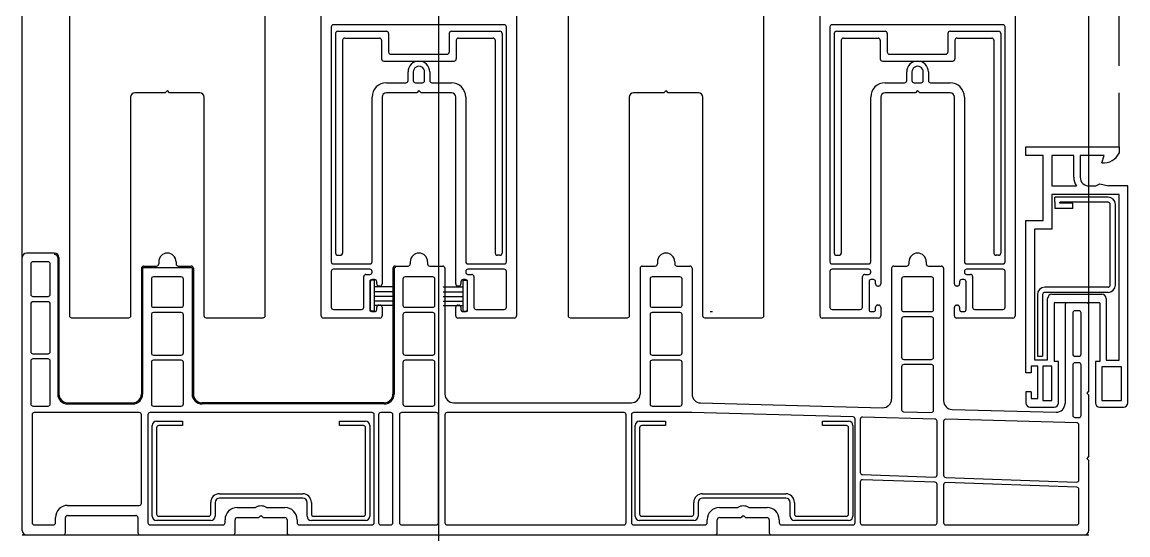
# Model space of a CAD drawing. Header units: millimetres. Extents: x 184384 to 428726, y 73696 to 101396.
# Drawn here: x 370172.1 to 370427.1, y 80195.8 to 80314.1 of the extents above; entities that cross this region are included whole.
import ezdxf

# ---------------------------------------------------------------- set-up
doc = ezdxf.new("R2010")
doc.units = ezdxf.units.MM
doc.header["$LTSCALE"] = 100
doc.header["$MEASUREMENT"] = 0
doc.linetypes.add('CEN', pattern=[62, 60, -1, 0, -1])
doc.linetypes.add('HIDDEN2', pattern=[0.1875, 0.125, -0.0625])
doc.layers.get('DEFPOINTS').update_dxf_attribs({"color": 171, "linetype": 'CONTINUOUS'})
for name, color, linetype in [('CEN(ST)', 1, 'CEN'), ('WIN', 4, 'CONTINUOUS'), ('WIN-G', 252, 'CONTINUOUS'), ('WIN2', 5, 'CONTINUOUS')]:
    doc.layers.add(name, color=color, linetype=linetype)

# ---------------------------------------------------------------- blocks, each defined once
blk = doc.blocks.new('PW1-SEC')
at = {"layer": 'WIN-G', "linetype": 'HIDDEN2'}
blk.add_line((253.0000939518213, 89.49999809270957), (253.0000939514721, 1110.500001854467), dxfattribs=at)
at = {"layer": 'WIN-G'}
for p, q in [((250.9198096133769, 57.62324420368532), (250.9198096133769, 76.22324420517543)), ((252.1198096126318, 57.62324420368532), (252.1198096126318, 76.22324420517543))]:
    blk.add_line(p, q, dxfattribs=at)
for centre, radius, start, end in [((250.4198096133769, 76.22324420517543), 1.7, 0, 90), ((250.4198096133769, 76.22324420517543), 0.5, 0, 90), ((250.4198096133769, 57.62324420368532), 0.5, 270, 0), ((250.4198096133769, 57.62324420368532), 1.7, 270, 0)]:
    blk.add_arc(centre, radius, start, end, dxfattribs=at)
at = {"layer": 'WIN2'}
for p, q in [((253.0000939518213, 89.49999809270957), (253.0000457763672, 88.09994117176393)), ((249.0000437498093, 85.80000140523771), (249.5000939518213, 87.49999809270957)), ((247.6340661197901, 80.49999809270957), (248.5000939518213, 80.99999809270957)), ((248.5000939518213, 80.99999809270957), (250.5000939518213, 80.49999809270957)), ((255.0000939518213, 80.49999809270957), (250.5000939518213, 80.49999809270957)), ((255.0000939518213, 30.49999809270957), (255.0000939518213, 80.49999809270957)), ((253.0000939518213, 40.29999732977012), (253.0000939518213, 78.49999809270957)), ((250.0000939518213, 54.49999809270957), (250.0000939518213, 40.29999732977012)), ((248.5000939518213, 53.50000000005821), (248.5000939518213, 40.00000000005821)), ((247.5000939518213, 40.00000000005821), (247.5000939518213, 30.49999809270957)), ((248.5000939518213, 40.00000000005821), (247.5000939518213, 40.00000000005821)), ((253.5000939518213, 38.79999732977012), (249.0000939518213, 38.79999732977012)), ((249.0000939518213, 38.79999732977012), (249.0000939518213, 30.99999809270957)), ((250.0000939518213, 40.29999732977012), (253.0000939518213, 40.29999732977012)), ((253.5000939518213, 30.99999809270957), (253.5000939518213, 38.79999732977012)), ((249.0000939518213, 30.99999809270957), (253.5000939518213, 30.99999809270957)), ((248.5000939518213, 29.49999809270957), (254.0000939518213, 29.49999809270957))]:
    blk.add_line(p, q, dxfattribs=at)
for centre, radius, start, end in [((249.2357338741422, 90.01841996615985), 4.224997627578039, 266.8021134161752, 332.9943681696677), ((249.0000939518213, 54.49999809270957), 0.9999999999999999, 0, 90), ((248.5000939518213, 30.49999809270957), 1, 180, 270), ((254.0000939518213, 30.49999809270957), 1, 270, 0)]:
    blk.add_arc(centre, radius, start, end, dxfattribs=at)
at = {"ltscale": 1000}
blk.add_wipeout([(246.00000000174623, -6.947899582632852e-10), (246.00000000133878, 1199.999999999247), (-2.9103830456733704e-10, 1199.999999999182), (5.820766091346741e-11, -7.59800729415412e-10)], dxfattribs=at).dxf.layer = 'DEFPOINTS'
at = {"layer": 'WIN', "ltscale": 1000}
blk.add_line((0, 0), (246, 5.820766091346741e-11), dxfattribs=at)
at = {"layer": 'WIN-G'}
for p, q in [((246, 53.00000000005821), (245.9999999996508, 1146.999999999272)), ((0, 64), (-3.492459654808044e-10, 1135.999999999214)), ((72.30009395626257, 115.6999606862955), (72.30009395629168, 64.99996066096355)), ((72.80009395626257, 116.1999606862955), (84.0000939592428, 116.1999606862955)), ((84.5000939592428, 115.6999606862955), (84.5000939592428, 111.3999606743746)), ((98.50009395179222, 115.6999606862955), (98.50009395179222, 111.3999606743746)), ((99.00009395179222, 116.1999606862955), (110.2000939547725, 116.1999606862955)), ((110.7000939547725, 115.6999606862955), (110.7000939548016, 64.99996066096355)), ((187.3000939562626, 115.6999606863246), (187.3000939562917, 64.99996066099266)), ((187.8000939562626, 116.1999606863246), (199.0000939592428, 116.1999606863246)), ((199.5000939592428, 115.6999606863246), (199.5000939592428, 111.3999606744037)), ((213.5000939517922, 115.6999606863246), (213.5000939517922, 111.3999606744037)), ((214.0000939517922, 116.1999606863246), (225.2000939547725, 116.1999606863246)), ((225.7000939547725, 115.6999606863246), (225.7000939548016, 64.99996066099266)), ((73.90009395775269, 114.0999606848054), (73.90009395778179, 64.99996066096355)), ((74.40009395775269, 114.5999606848054), (82.40009395775269, 114.5999606848054)), ((82.90009395775269, 114.0999606848054), (82.90009395775269, 109.7999606728845)), ((100.1000939532823, 114.0999606848054), (100.1000939532823, 109.7999606728845)), ((100.6000939532823, 114.5999606848054), (108.6000939532823, 114.5999606848054)), ((109.1000939532823, 114.0999606848054), (109.1000939533114, 64.99996066096355)), ((188.9000939577527, 114.0999606848345), (188.9000939577818, 64.99996066099266)), ((189.4000939577527, 114.5999606848345), (197.4000939577527, 114.5999606848345)), ((197.9000939577527, 114.0999606848345), (197.9000939577527, 109.7999606729136)), ((215.1000939532823, 114.0999606848345), (215.1000939532823, 109.7999606729136)), ((215.6000939532823, 114.5999606848345), (223.6000939532823, 114.5999606848345)), ((224.1000939532823, 114.0999606848345), (224.1000939533114, 64.99996066099266)), ((85.0000939592428, 110.8999606743746), (98.00009395179222, 110.8999606743746)), ((200.0000939592428, 110.8999606744037), (213.0000939517922, 110.8999606744037)), ((83.40009395775269, 109.2999606728845), (99.60009395328234, 109.2999606728845)), ((198.4000939577527, 109.2999606729136), (214.6000939532823, 109.2999606729136)), ((250.4198096133769, 77.92324420815567), (238.1198096126318, 77.92324420815567)), ((238.1198096126318, 76.72324420517543), (238.1198096126318, 77.92324420815567)), ((238.1198096126318, 76.72324420517543), (238.1198096126318, 75.32324420666555)), ((250.4198096133769, 76.72324420517543), (239.3198096118867, 76.72324420517543)), ((239.3198096118867, 76.52324420964578), (239.3198096118867, 76.72324420517543)), ((242.3198096118867, 76.52324420964578), (239.3198096118867, 76.52324420964578)), ((242.3198096118867, 75.32324420666555), (242.3198096118867, 76.52324420964578)), ((242.3198096118867, 75.32324420666555), (238.1198096126318, 75.32324420666555)), ((72.80009395629168, 64.49996066096355), (73.40009395778179, 64.49996066096355)), ((110.2000939548016, 64.49996066096355), (109.6000939533114, 64.49996066096355)), ((187.8000939562917, 64.49996066099266), (188.4000939577818, 64.49996066099266)), ((225.2000939548016, 64.49996066099266), (224.6000939533114, 64.49996066099266)), ((250.4198096133769, 57.12324420368532), (235.8198096118867, 57.12324420368532)), ((234.1198096126318, 55.42324420815567), (234.1198096126318, 41.22324344521621)), ((235.3198096118867, 55.42324420815567), (235.3198096118867, 41.22324344521621)), ((250.4198096133769, 55.92324420815567), (235.8198096118867, 55.92324420815567)), ((234.1198096126318, 41.22324344521621), (235.3198096118867, 41.22324344521621)), ((30.99956506863236, 26.20000000298023), (36.99956506863236, 26.20000000298023)), ((36.99956506863236, 26.20000000298023), (36.99956506863236, 25.20000000298023)), ((73.1995650678873, 26.20000000300934), (79.1995650678873, 26.20000000300934)), ((73.1995650678873, 25.20000000300934), (73.1995650678873, 26.20000000300934)), ((142.3999999985099, 26.20000000300934), (148.3999999985099, 26.20000000300934)), ((148.3999999985099, 26.20000000300934), (148.3999999985099, 25.20000000300934)), ((184.5999999977648, 26.20000000303844), (190.5999999977648, 26.20000000303844)), ((184.5999999977648, 25.20000000303844), (184.5999999977648, 26.20000000303844)), ((29.99956506863236, 4.299999997019768), (29.99956506863236, 25.20000000298023)), ((30.99956506863236, 24.70000000298023), (30.99956506863236, 4.799999997019768)), ((36.99956506863236, 25.20000000298023), (31.49956506863236, 25.20000000298023)), ((78.6995650678873, 25.20000000300934), (73.1995650678873, 25.20000000300934)), ((79.1995650678873, 4.799999997048872), (79.1995650678873, 24.70000000300934)), ((80.1995650678873, 25.20000000300934), (80.1995650678873, 4.299999997048872)), ((141.3999999985099, 4.299999997048872), (141.3999999985099, 25.20000000300934)), ((142.3999999985099, 24.70000000300934), (142.3999999985099, 4.799999997048872)), ((148.3999999985099, 25.20000000300934), (142.8999999985099, 25.20000000300934)), ((190.0999999977648, 25.20000000303844), (184.5999999977648, 25.20000000303844)), ((190.5999999977648, 4.799999997077975), (190.5999999977648, 24.70000000303844)), ((191.5999999977648, 25.20000000303844), (191.5999999977648, 4.299999997077975)), ((45.49956506863236, 9.5), (64.6995650678873, 9.5)), ((64.6995650678873, 8.5), (45.49956506863236, 8.5)), ((156.8999999985099, 9.500000000029104), (176.0999999977648, 9.500000000029104)), ((176.0999999977648, 8.500000000029104), (156.8999999985099, 8.500000000029104)), ((43.49956506863236, 4.799999997019768), (43.49956506863236, 7.5)), ((44.49956506863236, 7.5), (44.49956506863236, 4.299999997019768)), ((65.6995650678873, 4.299999997019768), (65.6995650678873, 7.5)), ((66.6995650678873, 7.5), (66.6995650678873, 4.799999997019768)), ((154.8999999985099, 4.799999997048872), (154.8999999985099, 7.500000000029104)), ((155.8999999985099, 7.500000000029104), (155.8999999985099, 4.299999997048872)), ((177.0999999977648, 4.299999997048872), (177.0999999977648, 7.500000000029104)), ((178.0999999977648, 7.500000000029104), (178.0999999977648, 4.799999997048872)), ((43.49956506863236, 3.299999997019768), (30.99956506863236, 3.299999997019768)), ((31.49956506863236, 4.299999997019768), (42.99956506863236, 4.299999997019768)), ((79.1995650678873, 3.299999997048872), (66.6995650678873, 3.299999997019768)), ((67.1995650678873, 4.299999997019768), (78.6995650678873, 4.299999997048872)), ((154.8999999985099, 3.299999997048872), (142.3999999985099, 3.299999997048872)), ((142.8999999985099, 4.299999997048872), (154.3999999985099, 4.299999997048872)), ((190.5999999977648, 3.299999997077975), (178.0999999977648, 3.299999997048872)), ((178.5999999977648, 4.299999997048872), (190.0999999977648, 4.299999997077975))]:
    blk.add_line(p, q, dxfattribs=at)
for centre, radius, start, end in [((72.80009395626257, 115.6999606862955), 0.5, 90, 180), ((84.0000939592428, 115.6999606862955), 0.5, 0, 90), ((99.00009395179222, 115.6999606862955), 0.5, 90, 180), ((110.2000939547725, 115.6999606862955), 0.5, 0, 90), ((187.8000939562626, 115.6999606863246), 0.5, 90, 180), ((199.0000939592428, 115.6999606863246), 0.5, 0, 90), ((214.0000939517922, 115.6999606863246), 0.5, 90, 180), ((225.2000939547725, 115.6999606863246), 0.5, 0, 90), ((74.40009395775269, 114.0999606848054), 0.5, 90, 180), ((82.40009395775269, 114.0999606848054), 0.5, 0, 90), ((100.6000939532823, 114.0999606848054), 0.5, 90, 180), ((108.6000939532823, 114.0999606848054), 0.5, 0, 90), ((189.4000939577527, 114.0999606848345), 0.5, 90, 180), ((197.4000939577527, 114.0999606848345), 0.5, 0, 90), ((215.6000939532823, 114.0999606848345), 0.5, 90, 180), ((223.6000939532823, 114.0999606848345), 0.5, 0, 90), ((83.40009395775269, 109.7999606728845), 0.5, 180, 270), ((85.0000939592428, 111.3999606743746), 0.5, 180, 270), ((98.00009395179222, 111.3999606743746), 0.5, 270, 0), ((99.60009395328234, 109.7999606728845), 0.5, 270, 0), ((198.4000939577527, 109.7999606729136), 0.5, 180, 270), ((200.0000939592428, 111.3999606744037), 0.5, 180, 270), ((213.0000939517922, 111.3999606744037), 0.5, 270, 0), ((214.6000939532823, 109.7999606729136), 0.5, 270, 0), ((72.80009395629168, 64.99996066096355), 0.5, 180, 270), ((73.40009395778179, 64.99996066096355), 0.5, 270, 0), ((109.6000939533114, 64.99996066096355), 0.5, 180, 270), ((110.2000939548016, 64.99996066096355), 0.5, 270, 0), ((187.8000939562917, 64.99996066099266), 0.5, 180, 270), ((188.4000939577818, 64.99996066099266), 0.5, 270, 0), ((224.6000939533114, 64.99996066099266), 0.5, 180, 270), ((225.2000939548016, 64.99996066099266), 0.5, 270, 0), ((235.8198096118867, 55.42324420815567), 1.7, 90, 180), ((235.8198096118867, 55.42324420815567), 0.5, 90, 180), ((30.99956506863236, 25.20000000298023), 0.9999999999999999, 90, 180), ((79.1995650678873, 25.20000000300934), 0.9999999999999915, 0, 90), ((142.3999999985099, 25.20000000300934), 0.9999999999999999, 90, 180), ((190.5999999977648, 25.20000000303844), 0.9999999999999915, 0, 90), ((31.49956506863236, 24.70000000298023), 0.4999999999999999, 90, 180), ((78.6995650678873, 24.70000000300934), 0.4999999999999999, 0, 90), ((142.8999999985099, 24.70000000300934), 0.4999999999999999, 90, 180), ((190.0999999977648, 24.70000000303844), 0.4999999999999999, 0, 90), ((45.49956506863236, 7.5), 1.999999999999948, 90, 180), ((45.49956506863236, 7.5), 0.999999999999968, 90, 180), ((64.6995650678873, 7.5), 1.999999999999993, 0, 90), ((64.6995650678873, 7.5), 1.000000000000038, 0, 90), ((156.8999999985099, 7.500000000029104), 1.999999999999948, 90, 180), ((156.8999999985099, 7.500000000029104), 0.999999999999968, 90, 180), ((176.0999999977648, 7.500000000029104), 1.999999999999993, 0, 90), ((176.0999999977648, 7.500000000029104), 1.000000000000038, 0, 90), ((30.99956506863236, 4.299999997019768), 1.000000000000013, 180, 270), ((31.49956506863236, 4.799999997019768), 0.4999999999999999, 180, 270), ((42.99956506863236, 4.799999997019768), 0.5000000000000449, 270, 0), ((43.49956506863236, 4.299999997019768), 0.9999999999999581, 270, 0), ((66.6995650678873, 4.299999997019768), 1.000000000000023, 180, 270), ((67.1995650678873, 4.799999997019768), 0.4999999999999845, 180, 270), ((78.6995650678873, 4.799999997048872), 0.4999999999999999, 270, 0), ((79.1995650678873, 4.299999997048872), 0.9999999999999966, 270, 0), ((142.3999999985099, 4.299999997048872), 1.000000000000013, 180, 270), ((142.8999999985099, 4.799999997048872), 0.4999999999999999, 180, 270), ((154.3999999985099, 4.799999997048872), 0.5000000000000449, 270, 0), ((154.8999999985099, 4.299999997048872), 0.9999999999999581, 270, 0), ((178.0999999977648, 4.299999997048872), 1.000000000000023, 180, 270), ((178.5999999977648, 4.799999997048872), 0.4999999999999845, 180, 270), ((190.0999999977648, 4.799999997077975), 0.4999999999999999, 270, 0), ((190.5999999977648, 4.299999997077975), 0.9999999999999966, 270, 0)]:
    blk.add_arc(centre, radius, start, end, dxfattribs=at)
at = {"layer": 'WIN2'}
for p, q in [((69.00009013712406, 50.4999835640192), (69.00009013709496, 138.402352117002)), ((184.0000901371241, 50.49998356407741), (184.000090137095, 138.4023521170602)), ((114.0000899471052, 124.4999558478885), (114.0000899471343, 50.49998356404831)), ((229.0000899471052, 124.4999558479176), (229.0000899471343, 50.49998356407741)), ((111.2000899463601, 117.6999484747939), (71.80009013784002, 117.6999484747939)), ((226.2000899463601, 117.699948474823), (186.80009013784, 117.699948474823)), ((71.30009013784002, 117.1999484747939), (71.30009013786912, 62.99998050931026)), ((111.7000899463892, 62.99998050931026), (111.7000899463601, 117.1999484747939)), ((186.30009013784, 117.199948474823), (186.3000901378691, 62.99998050933937)), ((226.7000899463892, 62.99998050933937), (226.7000899463601, 117.199948474823)), ((89.00009395551751, 104.7999606728845), (89.00009395551751, 106.7999606728845)), ((90.20009395477246, 106.799923606246), (90.20009395477246, 104.7999606728845)), ((92.80009395626257, 104.7999606728845), (92.80009395626257, 106.7999244779639)), ((94.00009395551751, 106.7999606728845), (94.00009395551751, 104.7999606728845)), ((204.0000939555175, 104.7999606729136), (204.0000939555175, 106.7999606729136)), ((205.2000939547725, 106.7999236062751), (205.2000939547725, 104.7999606729136)), ((207.8000939562626, 104.7999606729136), (207.8000939562626, 106.799924477993)), ((209.0000939555175, 106.7999606729136), (209.0000939555175, 104.7999606729136)), ((84.00009395179222, 104.2999606728845), (88.50009395551751, 104.2999606728845)), ((90.70009395477246, 104.2999606728845), (92.30005179342697, 104.2999606728845)), ((91.50009395179222, 102.4999606758647), (91.00009395179222, 101.9999606758647)), ((91.50009395179222, 102.4999606758647), (92.00009395179222, 101.9999606758647)), ((94.50009395551751, 104.2999606728845), (99.00009395179222, 104.2999606728845)), ((199.0000939517922, 104.2999606729136), (203.5000939555175, 104.2999606729136)), ((205.7000939547725, 104.2999606729136), (207.300051793427, 104.2999606729136)), ((206.5000939517922, 102.4999606758938), (206.0000939517922, 101.9999606758938)), ((206.5000939517922, 102.4999606758938), (207.0000939517922, 101.9999606758938)), ((209.5000939555175, 104.2999606729136), (214.0000939517922, 104.2999606729136)), ((80.70009395107627, 62.99998050931026), (80.70009395104717, 100.9999606758647)), ((83.00009395179222, 100.9999606758647), (83.00009395182133, 57.89997746053268)), ((91.00009395179222, 101.9999606758647), (84.00009395179222, 101.9999606758647)), ((99.00009395179222, 101.9999606758647), (92.00009395179222, 101.9999606758647)), ((100.0000939518213, 57.89997746053268), (100.0000939517922, 100.9999606758647)), ((102.3000939525373, 100.9999606758647), (102.3000939525664, 62.99998050931026)), ((195.7000939510763, 62.99998050933937), (195.7000939510472, 100.9999606758938)), ((198.0000939517922, 100.9999606758938), (198.0000939518213, 57.89997746056179)), ((206.0000939517922, 101.9999606758938), (199.0000939517922, 101.9999606758938)), ((214.0000939517922, 101.9999606758938), (207.0000939517922, 101.9999606758938)), ((215.0000939518213, 57.89997746056179), (215.0000939517922, 100.9999606758938)), ((217.3000939525373, 100.9999606758938), (217.3000939525664, 62.99998050933937)), ((231.5000939518213, 87.49999809270957), (231.5000939518213, 89.49999809270957)), ((231.5000939518213, 89.49999809270957), (253.0000939518213, 89.49999809270957)), ((235.5000939518213, 87.49999809270957), (231.5000939518213, 87.49999809270957)), ((235.5000939518213, 72.49999809270957), (235.5000939518213, 87.49999809270957)), ((242.5000939518213, 87.49999809270957), (237.5000939518213, 87.49999809270957)), ((237.5000939518213, 87.49999809270957), (237.5000939518213, 80.49999809270957)), ((242.5000939518213, 82.49999809270957), (242.5000939518213, 87.49999809270957)), ((249.5000939518213, 87.49999809270957), (244.0000939518213, 87.49999809270957)), ((244.0000939518213, 87.49999809270957), (244.0000939518213, 82.49999809270957)), ((237.5000939518213, 80.49999809270957), (243.127806507051, 80.50000689184526)), ((246.0000939518213, 80.49999809270957), (247.6340661197901, 80.49999809270957)), ((237.5000939518213, 78.49999809270957), (237.5000939518213, 70.49999809270957)), ((253.0000939518213, 78.49999809270957), (237.5000939518213, 78.49999809270957)), ((231.5000939518213, 72.49999809270957), (235.5000939518213, 72.49999809270957)), ((231.5000939518213, 37.39999733126024), (231.5000939518213, 72.49999809270957)), ((233.5000939518213, 70.49999809270957), (233.5000939518213, 40.39999733126024)), ((237.5000939518213, 70.49999809270957), (233.5000939518213, 70.49999809270957)), ((0, 1), (0, 64)), ((7.5, 65), (1, 65)), ((7.5, 65), (7.5, 64.70000000298023)), ((7.5, 65), (7.5, 64.70000000298023)), ((8.199999999254942, 64), (8.199999999254942, 32.5)), ((8.199999999254942, 64), (8.199999999254942, 32.5)), ((8.5, 64), (8.5, 32.5)), ((2, 62.5), (2, 55.50002274662256)), ((6, 63), (2.5, 63)), ((6.5, 55.50002274662256), (6.5, 62.5)), ((27.5, 61.5), (27.5, 32.5)), ((27.79999999701977, 61.5), (27.79999999701977, 32.5)), ((27.79999999701977, 61.5), (27.79999999701977, 32.5)), ((28, 62), (31, 62)), ((28, 61.70000000298023), (39, 61.70000000298023)), ((28, 61.70000000298023), (39, 61.70000000298023)), ((31.5, 63), (31.5, 62.5)), ((35.5, 63), (35.5, 62.5)), ((36, 62), (39, 62)), ((39.19999999925494, 61.5), (39.19999999925494, 32.5)), ((39.19999999925494, 61.5), (39.19999999925494, 32.5)), ((39.5, 61.5), (39.5, 32.5)), ((71.80009013786912, 62.49998050931026), (80.20009395107627, 62.49998050931026)), ((80.20009395107627, 61.29998051378061), (71.80009013786912, 61.29998051378061)), ((85.5, 61.5000000000291), (85.5, 32.5000000000291)), ((85.79999999701977, 61.5000000000291), (85.79999999701977, 32.5000000000291)), ((85.79999999701977, 61.5000000000291), (85.79999999701977, 32.5000000000291)), ((86, 62.0000000000291), (86, 61.70000000300934)), ((86, 62.0000000000291), (89, 62.0000000000291)), ((86, 62.0000000000291), (86, 61.70000000300934)), ((89.5, 63.0000000000291), (89.5, 62.5000000000291)), ((93.5, 63.0000000000291), (93.5, 62.5000000000291)), ((94, 62.0000000000291), (97, 62.0000000000291)), ((97.5, 61.5000000000291), (97.5, 32.5000000000291)), ((102.8000939525664, 62.49998050931026), (111.2000899463892, 62.49998050931026)), ((111.2000899463892, 61.29998051378061), (102.8000939525664, 61.29998051378061)), ((142.5, 61.5000000000291), (142.5, 32.5000000000291)), ((143, 62.0000000000291), (146, 62.0000000000291)), ((146.5, 63.0000000000291), (146.5, 62.5000000000291)), ((150.5, 63.0000000000291), (150.5, 62.5000000000291)), ((151, 62.0000000000291), (154, 62.0000000000291)), ((154.5, 61.5000000000291), (154.5, 32.44831374290516)), ((186.8000901378691, 62.49998050933937), (195.2000939510763, 62.49998050933937)), ((195.2000939510763, 61.29998051380971), (186.8000901378691, 61.29998051380971)), ((195.700093947351, 63.54997135704616), (195.700093947351, 63.54997135704616)), ((200.5, 61.50000000005821), (200.5, 31.34850503510097)), ((201, 62.00000000005821), (204, 62.00000000005821)), ((204.5, 63.00000000005821), (204.5, 62.50000000005821)), ((208.5, 63.00000000005821), (208.5, 62.50000000005821)), ((209, 62.00000000005821), (212, 62.00000000005821)), ((212.5, 61.50000000005821), (212.5, 30.92953029280761)), ((217.3000939451158, 63.54997135704616), (217.3000939451158, 63.54997135704616)), ((217.8000939525664, 62.49998050933937), (226.2000899463892, 62.49998050933937)), ((226.2000899463892, 61.29998051380971), (217.8000939525664, 61.29998051380971)), ((29.79999999701977, 59), (29.79999999701977, 53)), ((36.69999999925494, 59.5), (30.29999999701977, 59.5)), ((37.19999999925494, 53), (37.19999999925494, 59)), ((71.30009013786912, 60.79998051378061), (71.30009013786912, 52.49998356404831)), ((78.80009395256639, 52.49998356404831), (78.80009395256639, 59.59998051080038)), ((79.30009395256639, 60.09998051080038), (80.20009395107627, 60.09998051080038)), ((81.30009395256639, 58.74998966607382), (80.30009395256639, 58.74998966607382)), ((80.30009395256639, 51.64997440579464), (80.30009395256639, 58.74998966607382)), ((80.70009395107627, 60.59998051080038), (80.70009395107627, 60.79998051378061)), ((81.30009395256639, 58.89998051527073), (80.80009395256639, 58.89998051527073)), ((81.30009395256639, 51.64997440579464), (81.30009395256639, 58.74998966607382)), ((87.79999999701977, 59.0000000000291), (87.79999999701977, 53.0000000000291)), ((94.69999999925494, 59.5000000000291), (88.29999999701977, 59.5000000000291)), ((95.19999999925494, 53.0000000000291), (95.19999999925494, 59.0000000000291)), ((102.2000939510763, 58.89998051527073), (101.7000939510763, 58.89998051527073)), ((101.7000939510763, 58.74998966607382), (102.7000939510763, 58.74998966607382)), ((101.7000939510763, 51.64997440579464), (101.7000939510763, 58.74998966607382)), ((102.3000939525664, 60.79998051378061), (102.3000939525664, 60.59998051080038)), ((102.7000939510763, 51.64997440579464), (102.7000939510763, 58.74998966607382)), ((102.8000939525664, 60.09998051080038), (103.7000939510763, 60.09998051080038)), ((104.2000939510763, 59.59998051080038), (104.2000939510763, 52.49998356404831)), ((111.7000899463892, 52.49998356404831), (111.7000899463892, 60.79998051378061)), ((144.7999999970198, 59.0000000000291), (144.7999999970198, 53.0000000000291)), ((151.6999999992549, 59.5000000000291), (145.2999999970198, 59.5000000000291)), ((152.1999999992549, 53.0000000000291), (152.1999999992549, 59.0000000000291)), ((186.3000901378691, 60.79998051380971), (186.3000901378691, 52.49998356407741)), ((193.8000939525664, 52.49998356407741), (193.8000939525664, 59.59998051082948)), ((194.3000939525664, 60.09998051082948), (195.2000939510763, 60.09998051082948)), ((195.7000939510763, 60.59998051082948), (195.7000939510763, 60.79998051380971)), ((196.3000939525664, 58.89998051529983), (195.8000939525664, 58.89998051529983)), ((202.7999999970198, 59.00000000005821), (202.7999999970198, 52.00000000005821)), ((209.6999999992549, 59.50000000005821), (203.2999999970198, 59.50000000005821)), ((210.1999999992549, 52.00000000005821), (210.1999999992549, 59.00000000005821)), ((217.2000939510763, 58.89998051529983), (216.7000939510763, 58.89998051529983)), ((217.3000939525664, 60.79998051380971), (217.3000939525664, 60.59998051082948)), ((217.8000939525664, 60.09998051082948), (218.7000939510763, 60.09998051082948)), ((219.2000939510763, 59.59998051082948), (219.2000939510763, 52.49998356407741)), ((226.7000899463892, 52.49998356407741), (226.7000899463892, 60.79998051380971)), ((80.30009395256639, 58.39998051527073), (80.30009395256639, 51.99998356404831)), ((85.90009395033121, 57.2061792165332), (81.30008632317185, 57.2061792165332)), ((85.90009395033121, 56.1062036305957), (81.30008632317185, 56.1062036305957)), ((81.80009395256639, 57.89997746053268), (81.80009395256639, 58.39998051527073)), ((82.50009395182133, 57.39997746053268), (82.30009395256639, 57.39997746053268)), ((97.10009395331144, 57.2061792165332), (101.7001015804708, 57.2061792165332)), ((97.10009395331144, 56.1062036305957), (101.7001015804708, 56.1062036305957)), ((100.7000939510763, 57.39997746053268), (100.5000939518213, 57.39997746053268)), ((101.2000939510763, 58.39998051527073), (101.2000939510763, 57.89997746053268)), ((102.7000939510763, 51.99998356404831), (102.7000939510763, 58.39998051527073)), ((195.3000939525664, 58.39998051529983), (195.3000939525664, 51.99998356407741)), ((196.8000939525664, 57.89997746056179), (196.8000939525664, 58.39998051529983)), ((197.5000939518213, 57.39997746056179), (197.3000939525664, 57.39997746056179)), ((215.7000939510763, 57.39997746056179), (215.5000939518213, 57.39997746056179)), ((216.2000939510763, 58.39998051529983), (216.2000939510763, 57.89997746056179)), ((217.7000939510763, 51.99998356407741), (217.7000939510763, 58.39998051529983)), ((2.5, 55.00002274662256), (6, 55.00002274662256)), ((6, 53.80002274364233), (2.5, 53.80002274364233)), ((85.90009395033121, 55.0062280446582), (81.30008632317185, 55.0062280446582)), ((85.90009395033121, 53.90619142356445), (81.30008632317185, 53.90619142356445)), ((97.10009395331144, 55.0062280446582), (101.7001015804708, 55.0062280446582)), ((97.10009395331144, 53.90619142356445), (101.7001015804708, 53.90619142356445)), ((236.5000939518213, 40.39999733126024), (236.5000939518213, 54.49999809270957)), ((237.5000939518213, 55.49999809270957), (249.0000939518213, 55.49999809270957)), ((2, 53.30002274364233), (2, 42.30002274364233)), ((6.5, 42.30002274364233), (6.5, 53.30002274364233)), ((30.29999999701977, 52.5), (36.69999999925494, 52.5)), ((36.69999999925494, 51.29999999701977), (30.29999999701977, 51.29999999701977)), ((71.80009013786912, 51.99998356404831), (78.30009395256639, 51.99998356404831)), ((81.30009395256639, 51.64997440579464), (80.30009395256639, 51.64997440579464)), ((80.80009395256639, 51.49998356404831), (81.30009395256639, 51.49998356404831)), ((85.90009395033121, 52.9061303884082), (81.30008632317185, 52.9061303884082)), ((81.80009395256639, 51.99998356404831), (81.80009395256639, 52.49998356404831)), ((82.30009395256639, 52.99998356404831), (82.50009395182133, 52.99998356404831)), ((83.00009395182133, 52.49998356404831), (83.00009395182133, 50.49998356404831)), ((88.29999999701977, 52.5000000000291), (94.69999999925494, 52.5000000000291)), ((94.69999999925494, 51.29999999704887), (88.29999999701977, 51.29999999704887)), ((97.10009395331144, 52.9061303884082), (101.7001015804708, 52.9061303884082)), ((100.0000939518213, 50.49998356404831), (100.0000939518213, 52.49998356404831)), ((100.5000939518213, 52.99998356404831), (100.7000939510763, 52.99998356404831)), ((101.2000939510763, 52.49998356404831), (101.2000939510763, 51.99998356404831)), ((101.7000939510763, 51.64997440579464), (102.7000939510763, 51.64997440579464)), ((101.7000939510763, 51.49998356404831), (102.2000939510763, 51.49998356404831)), ((104.7000939510763, 51.99998356404831), (111.2000899463892, 51.99998356404831)), ((145.2999999970198, 52.5000000000291), (151.6999999992549, 52.5000000000291)), ((151.6999999992549, 51.29999999704887), (145.2999999970198, 51.29999999704887)), ((158.7000939548016, 51.49998356404831), (159.2000939548016, 51.49998356404831)), ((186.8000901378691, 51.99998356407741), (193.3000939525664, 51.99998356407741)), ((195.8000939525664, 51.49998356407741), (196.3000939525664, 51.49998356407741)), ((196.8000939525664, 51.99998356407741), (196.8000939525664, 52.49998356407741)), ((197.3000939525664, 52.99998356407741), (197.5000939518213, 52.99998356407741)), ((198.0000939518213, 52.49998356407741), (198.0000939518213, 50.49998356407741)), ((203.2999999970198, 51.50000000005821), (209.6999999992549, 51.50000000005821)), ((215.0000939518213, 50.49998356407741), (215.0000939518213, 52.49998356407741)), ((215.5000939518213, 52.99998356407741), (215.7000939510763, 52.99998356407741)), ((216.2000939510763, 52.49998356407741), (216.2000939510763, 51.99998356407741)), ((216.7000939510763, 51.49998356407741), (217.2000939510763, 51.49998356407741)), ((219.7000939510763, 51.99998356407741), (226.2000899463892, 51.99998356407741)), ((238.0000939518213, 53.50000000005821), (238.0000939518213, 40.00000000005821)), ((248.5000939518213, 53.50000000005821), (238.0000939518213, 53.50000000005821)), ((240.5, 53.00000000005821), (240.5, 30.301068171917)), ((245.5, 53.50000000005821), (241, 53.50000000005821)), ((242.2999999970198, 51.20000000303844), (242.2999999970198, 41.70000000303844)), ((243.6999999992549, 51.70000000303844), (242.7999999970198, 51.70000000303844)), ((244.1999999992549, 41.70000000303844), (244.1999999992549, 51.20000000303844)), ((246, 33.20000000303844), (246, 53.00000000005821)), ((29.79999999701977, 50.79999999701977), (29.79999999701977, 42)), ((37.19999999925494, 42), (37.19999999925494, 50.79999999701977)), ((82.50009395182133, 49.99998356404831), (69.50009013712406, 49.9999835640192)), ((87.79999999701977, 50.79999999704887), (87.79999999701977, 42.0000000000291)), ((95.19999999925494, 42.0000000000291), (95.19999999925494, 50.79999999704887)), ((113.5000899471343, 49.99998356404831), (100.5000939518213, 49.99998356404831)), ((144.7999999970198, 50.79999999704887), (144.7999999970198, 42.0000000000291)), ((152.1999999992549, 42.0000000000291), (152.1999999992549, 50.79999999704887)), ((197.5000939518213, 49.99998356407741), (184.5000901371241, 49.99998356407741)), ((202.7999999970198, 49.79999999707798), (202.7999999970198, 41.00000000005821)), ((209.6999999992549, 50.29999999707798), (203.2999999970198, 50.29999999707798)), ((210.1999999992549, 41.00000000005821), (210.1999999992549, 49.79999999707798)), ((228.5000899471343, 49.99998356407741), (215.5000939518213, 49.99998356407741)), ((2.5, 41.80002274364233), (6, 41.80002274364233)), ((30.29999999701977, 41.5), (36.69999999925494, 41.5)), ((88.29999999701977, 41.5000000000291), (94.69999999925494, 41.5000000000291)), ((145.2999999970198, 41.5000000000291), (151.6999999992549, 41.5000000000291)), ((242.7999999970198, 41.20000000303844), (243.6999999992549, 41.20000000303844)), ((2, 40.10002274811268), (2, 30.20000000298023)), ((6, 40.60002274811268), (2.5, 40.60002274811268)), ((6.5, 30.20000000298023), (6.5, 40.10002274811268)), ((29.79999999701977, 39.79999999701977), (29.79999999701977, 30.20000000298023)), ((36.69999999925494, 40.29999999701977), (30.29999999701977, 40.29999999701977)), ((37.19999999925494, 30.20000000298023), (37.19999999925494, 39.79999999701977)), ((87.79999999701977, 39.79999999704887), (87.79999999701977, 30.20000000300934)), ((94.69999999925494, 40.29999999704887), (88.29999999701977, 40.29999999704887)), ((95.19999999925494, 30.20000000300934), (95.19999999925494, 39.79999999704887)), ((144.7999999970198, 39.79999999704887), (144.7999999970198, 30.20000000300934)), ((151.6999999992549, 40.29999999704887), (145.2999999970198, 40.29999999704887)), ((152.1999999992549, 30.20000000300934), (152.1999999992549, 39.79999999704887)), ((202.7999999970198, 38.79999999707798), (202.7999999970198, 28.92202419048408)), ((203.2999999970198, 40.50000000005821), (209.6999999992549, 40.50000000005821)), ((209.6999999992549, 39.29999999707798), (203.2999999970198, 39.29999999707798)), ((210.1999999992549, 28.75443429505685), (210.1999999992549, 38.79999999707798)), ((232.7000947147608, 38.89999733126024), (232.7000947147608, 37.39999733126024)), ((234.2000947147608, 38.89999733126024), (232.7000947147608, 38.89999733126024)), ((233.5000939518213, 40.39999733126024), (236.5000939518213, 40.39999733126024)), ((234.2000947147608, 31.49999809270957), (234.2000947147608, 38.89999733126024)), ((237.5000939518213, 38.89999733126024), (235.4000947140157, 38.89999733126024)), ((235.4000947140157, 38.89999733126024), (235.4000947140157, 30.99999809270957)), ((237.5000939518213, 30.99999809270957), (237.5000939518213, 38.89999733126024)), ((239.0000939518213, 40.00000000005821), (238.0000939518213, 40.00000000005821)), ((239.0000939518213, 30.49999809270957), (239.0000939518213, 40.00000000005821)), ((242.2999999970198, 39.20000000303844), (242.2999999970198, 27.58768028771738)), ((243.6999999992549, 39.70000000303844), (242.7999999970198, 39.70000000303844)), ((244.1999999992549, 27.56411296135047), (244.1999999992549, 39.20000000303844)), ((232.7000947147608, 37.39999733126024), (231.5000939518213, 37.39999733126024)), ((246, 33.20000000303844), (245.5, 32.70000000303844)), ((232.7000947147608, 32.99999809270957), (231.5000939518213, 32.99999809270957)), ((231.5000939518213, 32.99999809270957), (231.5000939518213, 30.49999809270957)), ((232.7000947147608, 32.99999809270957), (232.7000947147608, 31.49999809270957)), ((232.7000947147608, 31.49999809270957), (234.2000947147608, 31.49999809270957)), ((235.4000947140157, 30.99999809270957), (237.5000939518213, 30.99999809270957)), ((245.5, 32.70000000303844), (246, 32.20000000303844)), ((246, 18.13492688542465), (246, 32.20000000303844)), ((2.5, 29.70000000298023), (6, 29.70000000298023)), ((27, 28.20000000298023), (2.799999997019768, 28.20000000298023)), ((9.5, 30.49996082484722), (9.5, 30.49996082484722)), ((9.5, 30.49996082484722), (9.5, 30.49996082484722)), ((10.5, 30.5), (25.5, 30.5)), ((10.5, 30.20000000298023), (25.5, 30.20000000298023)), ((10.5, 30.20000000298023), (25.5, 30.20000000298023)), ((80.69999999925494, 28.20000000300934), (29.5, 28.20000000298023)), ((30.29999999701977, 29.70000000298023), (36.69999999925494, 29.70000000298023)), ((83.5, 30.5000000000291), (41.5, 30.5)), ((83.5, 30.20000000300934), (41.5, 30.20000000298023)), ((83.5, 30.20000000300934), (41.5, 30.20000000298023)), ((85, 28.20000000300934), (82.69999999925494, 28.20000000300934)), ((95.5, 28.20000000300934), (87.5, 28.20000000300934)), ((88.29999999701977, 29.70000000300934), (94.69999999925494, 29.70000000300934)), ((138.7999999970198, 28.20000000300934), (98, 28.20000000300934)), ((99.5, 30.5000000000291), (140.5, 30.5000000000291)), ((154.4698913507164, 28.20000000300934), (141, 28.20000000300934)), ((145.2999999970198, 29.70000000300934), (151.6999999992549, 29.70000000300934)), ((191.6130884736776, 27.22737115627388), (154.4698913507164, 28.20000000300934)), ((156.4476461037993, 30.44899909201195), (198.4476461037993, 29.34919038420776)), ((203.2869115248322, 28.42219553148607), (209.6869115233421, 28.25460562860826)), ((214.4476461037993, 28.9302156419144), (238.4476461037993, 28.30175352102378)), ((232.5000939518213, 29.49999809270957), (238.0000939518213, 29.49999809270957)), ((2.299999997019768, 27.70000000298023), (2.299999997019768, 2.799999997019768)), ((27.5, 7.299999997019768), (27.5, 27.70000000298023)), ((29, 27.70000000298023), (29, 2.799999997019768)), ((81.19999999925494, 2.799999997048872), (81.19999999925494, 27.70000000300934)), ((82.19999999925494, 27.70000000300934), (82.19999999925494, 2.799999997048872)), ((85.5, 2.799999997048872), (85.5, 27.70000000300934)), ((87, 27.70000000300934), (87, 2.799999997048872)), ((96, 2.799999997048872), (96, 27.70000000300934)), ((97.5, 27.70000000300934), (97.5, 2.799999997048872)), ((139.2999999970198, 2.799999997048872), (139.2999999970198, 27.70000000300934)), ((140.5, 27.70000000300934), (140.5, 2.799999997048872)), ((192.0999999977648, 2.799999997077975), (192.0999999977648, 26.72754248982528)), ((193.2999999970198, 26.66993346816162), (193.2999999970198, 14.42659085249761)), ((210.5130884721875, 26.73245723551372), (193.8130884729326, 27.16976212715963)), ((211, 13.84341400122503), (211, 26.23262857651571)), ((212.5, 26.16716377442935), (212.5, 13.75611207640031)), ((243.2130884714425, 25.87617760157445), (213.0130884721875, 26.66699243342737)), ((242.7869115248322, 27.08785162871936), (243.6869115233421, 27.06428429490188)), ((243.6999999992549, 12.70150484150508), (243.6999999992549, 25.37634894257644)), ((246, 18.13492688542465), (245.5, 17.63492688542465)), ((245.5, 17.63492688542465), (246, 17.13492688542465)), ((246, 1.000000000058208), (246, 17.13492688542465)), ((193.7825502492487, 13.92689543968299), (210.482550252229, 13.34371858841041)), ((212.982550252229, 13.2564166635857), (243.1825502514839, 12.20180942123989)), ((193.2999999970198, 12.22524985676864), (193.2999999970198, 2.799999997077975)), ((210.517449747771, 12.14176841831068), (193.8174497485161, 12.72494526958326)), ((211, 2.799999997077975), (211, 11.64207300549606)), ((212.5, 11.55477108067134), (212.5, 2.799999997077975)), ((243.217449747026, 10.99985925859073), (213.017449747771, 12.05446649348596)), ((243.6999999992549, 2.799999997077975), (243.6999999992549, 10.50016383832553)), ((10.5, 6.799999997019768), (27, 6.799999997019768)), ((49.59999999403954, 6.299999997019768), (53.67238278314471, 6.299999997019768)), ((56.52761721238494, 6.299999997019768), (60.59999999403954, 6.299999997019768)), ((160.7999999970198, 6.299999997048872), (164.8723827823997, 6.299999997048872)), ((167.7276172116399, 6.299999997048872), (171.7999999970198, 6.299999997048872)), ((7.699999999254942, 2.799999997019768), (7.699999999254942, 4)), ((10, 0.5), (10, 4)), ((10.5, 4.5), (26.19999999925494, 4.5)), ((26.69999999925494, 4), (26.69999999925494, 0.5)), ((46.79999999701977, 2.799999997019768), (46.79999999701977, 3.5)), ((49.09999999403954, 0.5), (49.09999999403954, 3.5)), ((49.59999999403954, 4), (54.475735925138, 4)), ((54.88786796480417, 4.287867963314056), (54.68786796182394, 4.087867967784405)), ((55.31213203445077, 4.287867963314056), (55.51213202998042, 4.087867967784405)), ((55.72426406666636, 4), (60.59999999403954, 4)), ((61.09999999403954, 3.5), (61.09999999403954, 0.5)), ((63.39999999478459, 3.5), (63.39999999478459, 2.799999997019768)), ((157.9999999962747, 2.799999997048872), (157.9999999962747, 3.500000000029104)), ((160.2999999970198, 0.5000000000291038), (160.2999999970198, 3.500000000029104)), ((160.7999999970198, 4.000000000029104), (165.6757359281182, 4.000000000029104)), ((166.0878679640591, 4.28786796334316), (165.8878679610789, 4.087867967813509)), ((166.5121320337057, 4.28786796334316), (166.7121320292354, 4.087867967813509)), ((166.9242640659213, 4.000000000029104), (171.7999999970198, 4.000000000029104)), ((172.2999999970198, 3.500000000029104), (172.2999999970198, 0.5000000000291038)), ((174.5999999940395, 3.500000000029104), (174.5999999940395, 2.799999997048872)), ((1, 0), (9.5, 0)), ((2.799999997019768, 2.299999997019768), (7.199999999254942, 2.299999997019768)), ((27.19999999925494, 0), (48.59999999403954, 0)), ((29.5, 2.299999997019768), (46.29999999701977, 2.299999997019768)), ((61.59999999403954, 0), (159.7999999970198, 2.91038304567337e-11)), ((63.89999999478459, 2.299999997019768), (80.69999999925494, 2.299999997048872)), ((82.69999999925494, 2.299999997048872), (85, 2.299999997048872)), ((87.5, 2.299999997048872), (95.5, 2.299999997048872)), ((98, 2.299999997048872), (138.7999999970198, 2.299999997048872)), ((141, 2.299999997048872), (157.4999999962747, 2.299999997048872)), ((172.7999999970198, 2.91038304567337e-11), (245, 5.820766091346741e-11)), ((175.0999999940395, 2.299999997048872), (191.5999999977648, 2.299999997077975)), ((193.7999999970198, 2.299999997077975), (210.5, 2.299999997077975)), ((213, 2.299999997077975), (243.1999999992549, 2.299999997077975))]:
    blk.add_line(p, q, dxfattribs=at)
for points in [[(56.00008994678501, 1149.499977252592), (56.00008994713426, 50.4999835640192, -0.414213562373095), (55.50008994713426, 49.9999835640192), (42.50009395182133, 49.9999835640192, -0.414213562373095), (42.00009395182133, 50.4999835640192), (42.00009395179222, 100.9999606758356, 0.414213562373095), (41.00009395179222, 101.9999606758356), (34.00009395179222, 101.9999606758356), (33.50009395179222, 102.4999606758356), (33.00009395179222, 101.9999606758356), (26.00009395179222, 101.9999606758356, 0.414213562373095), (25.00009395179222, 100.9999606758356), (25.00009395182133, 50.4999835640192, -0.414213562373095), (24.50009395182133, 49.9999835640192), (11.50009013712406, 49.9999835640192, -0.414213562373095), (11.00009013712406, 50.4999835640192), (11.00009013677482, 1149.499977252592, -0.414213562373095)], [(171.000089946785, 1149.499977252621), (171.0000899471343, 50.49998356404831, -0.414213562373095), (170.5000899471343, 49.99998356404831), (157.5000939518213, 49.99998356404831, -0.414213562373095), (157.0000939518213, 50.49998356404831), (157.0000939517922, 100.9999606758647, 0.414213562373095), (156.0000939517922, 101.9999606758647), (149.0000939517922, 101.9999606758647), (148.5000939517922, 102.4999606758647), (148.0000939517922, 101.9999606758647), (141.0000939517922, 101.9999606758647, 0.414213562373095), (140.0000939517922, 100.9999606758647), (140.0000939518213, 50.49998356404831, -0.414213562373095), (139.5000939518213, 49.99998356404831), (126.5000901371241, 49.99998356404831, -0.414213562373095), (126.0000901371241, 50.49998356404831), (126.0000901367748, 1149.499977252621, -0.414213562373095)]]:
    blk.add_lwpolyline(points, format="xyb", dxfattribs=at)
for centre, radius, start, end in [((71.80009013784002, 117.1999484747939), 0.5, 90, 180), ((111.2000899463601, 117.1999484747939), 0.5, 0, 90), ((186.80009013784, 117.199948474823), 0.5, 90, 180), ((226.2000899463601, 117.199948474823), 0.5, 0, 90), ((91.50009395551751, 106.7999606728845), 2.499999999999659, 0, 180), ((91.50009395551751, 106.7999606728845), 1.299999999999659, 359.9984047239417, 180.0016336958723), ((206.5000939555175, 106.7999606729136), 2.499999999999659, 0, 180), ((206.5000939555175, 106.7999606729136), 1.299999999999659, 359.9984047239417, 180.0016336958723), ((88.50009395551751, 104.7999606728845), 0.5, 270, 0), ((90.70009395477246, 104.7999606728845), 0.5, 180, 270), ((92.30009395626257, 104.7999606728845), 0.5, 269.9951684949302, 0), ((94.50009395551751, 104.7999606728845), 0.5, 180, 270), ((203.5000939555175, 104.7999606729136), 0.5, 270, 0), ((205.7000939547725, 104.7999606729136), 0.5, 180, 270), ((207.3000939562626, 104.7999606729136), 0.5, 269.9951684949302, 0), ((209.5000939555175, 104.7999606729136), 0.5, 180, 270), ((84.00009395179222, 100.9999606758647), 3.3, 90, 180), ((99.00009395179222, 100.9999606758647), 3.3, 0, 90), ((199.0000939517922, 100.9999606758938), 3.3, 90, 180), ((214.0000939517922, 100.9999606758938), 3.3, 0, 90), ((84.00009395179222, 100.9999606758647), 1, 90, 180), ((99.00009395179222, 100.9999606758647), 1, 0, 90), ((199.0000939517922, 100.9999606758938), 1, 90, 180), ((214.0000939517922, 100.9999606758938), 1, 0, 90), ((246.0000939518213, 82.49999809270957), 3.5, 180, 214.8497290023715), ((246.0000939518213, 82.49999809270957), 2, 180, 270), ((1, 64), 1, 90, 180), ((7.5, 64), 1, 0, 90), ((7.5, 64), 0.7, 0, 90), ((7.5, 64), 0.7, 0, 90), ((33.5, 63), 1.999999999999955, 0, 180), ((91.5, 63.0000000000291), 1.999999999999955, 0, 180), ((148.5, 63.0000000000291), 1.999999999999955, 0, 180), ((206.5, 63.00000000005821), 1.999999999999955, 0, 180), ((2.5, 62.5), 0.5, 90, 180), ((6, 62.5), 0.5, 0, 90), ((28, 61.5), 0.5, 90, 180), ((28, 61.5), 0.2, 90, 180), ((28, 61.5), 0.2, 90, 180), ((31, 62.5), 0.5, 270, 0), ((36, 62.5), 0.5, 180, 270), ((39, 61.5), 0.5, 0, 90), ((39, 61.5), 0.2, 0, 90), ((39, 61.5), 0.2, 0, 90), ((71.80009013786912, 62.99998050931026), 0.5, 180, 270), ((71.80009013786912, 60.79998051378061), 0.5, 90, 180), ((80.20009395107627, 62.99998050931026), 0.5, 270, 0), ((80.20009395107627, 60.79998051378061), 0.5, 0, 90), ((86, 61.5000000000291), 0.5, 90, 180), ((86, 61.5000000000291), 0.2, 90, 180), ((86, 61.5000000000291), 0.2, 90, 180), ((89, 62.5000000000291), 0.5, 270, 0), ((94, 62.5000000000291), 0.5, 180, 270), ((97, 61.5000000000291), 0.5, 0, 90), ((102.8000939525664, 62.99998050931026), 0.5, 180, 270), ((102.8000939525664, 60.79998051378061), 0.5, 90, 180), ((111.2000899463892, 62.99998050931026), 0.5, 270, 0), ((111.2000899463892, 60.79998051378061), 0.5, 0, 90), ((143, 61.5000000000291), 0.5, 90, 180), ((146, 62.5000000000291), 0.5, 270, 0), ((151, 62.5000000000291), 0.5, 180, 270), ((154, 61.5000000000291), 0.5, 0, 90), ((186.8000901378691, 62.99998050933937), 0.5, 180, 270), ((186.8000901378691, 60.79998051380971), 0.5, 90, 180), ((195.2000939510763, 62.99998050933937), 0.5, 270, 0), ((195.2000939510763, 60.79998051380971), 0.5, 0, 90), ((201, 61.50000000005821), 0.5, 90, 180), ((204, 62.50000000005821), 0.5, 270, 0), ((209, 62.50000000005821), 0.5, 180, 270), ((212, 61.50000000005821), 0.5, 0, 90), ((217.8000939525664, 62.99998050933937), 0.5, 180, 270), ((217.8000939525664, 60.79998051380971), 0.5, 90, 180), ((226.2000899463892, 62.99998050933937), 0.5, 270, 0), ((226.2000899463892, 60.79998051380971), 0.5, 0, 90), ((30.29999999701977, 59), 0.5, 90, 180), ((36.69999999925494, 59), 0.5, 0, 90), ((79.30009395256639, 59.59998051080038), 0.5, 90, 180), ((80.20009395107627, 60.59998051080038), 0.5, 270, 0), ((80.80009395256639, 58.39998051527073), 0.5, 90, 180), ((81.30009395256639, 58.39998051527073), 0.5, 0, 90), ((88.29999999701977, 59.0000000000291), 0.5, 90, 180), ((94.69999999925494, 59.0000000000291), 0.5, 0, 90), ((101.7000939510763, 58.39998051527073), 0.5, 90, 180), ((102.2000939510763, 58.39998051527073), 0.5, 0, 90), ((102.8000939525664, 60.59998051080038), 0.5, 180, 270), ((103.7000939510763, 59.59998051080038), 0.5, 0, 90), ((145.2999999970198, 59.0000000000291), 0.5, 90, 180), ((151.6999999992549, 59.0000000000291), 0.5, 0, 90), ((194.3000939525664, 59.59998051082948), 0.5, 90, 180), ((195.2000939510763, 60.59998051082948), 0.5, 270, 0), ((195.8000939525664, 58.39998051529983), 0.5, 90, 180), ((196.3000939525664, 58.39998051529983), 0.5, 0, 90), ((203.2999999970198, 59.00000000005821), 0.5, 90, 180), ((209.6999999992549, 59.00000000005821), 0.5, 0, 90), ((216.7000939510763, 58.39998051529983), 0.5, 90, 180), ((217.2000939510763, 58.39998051529983), 0.5, 0, 90), ((217.8000939525664, 60.59998051082948), 0.5, 180, 270), ((218.7000939510763, 59.59998051082948), 0.5, 0, 90), ((82.30009395256639, 57.89997746053268), 0.5, 180, 270), ((82.50009395182133, 57.89997746053268), 0.5, 270, 0), ((100.5000939518213, 57.89997746053268), 0.5, 180, 270), ((100.7000939510763, 57.89997746053268), 0.5, 270, 0), ((197.3000939525664, 57.89997746056179), 0.5, 180, 270), ((197.5000939518213, 57.89997746056179), 0.5, 270, 0), ((215.5000939518213, 57.89997746056179), 0.5, 180, 270), ((215.7000939510763, 57.89997746056179), 0.5, 270, 0), ((2.5, 55.50002274662256), 0.5, 180, 270), ((2.5, 53.30002274364233), 0.5, 90, 180), ((6, 55.50002274662256), 0.5, 270, 0), ((6, 53.30002274364233), 0.5, 0, 90), ((237.5000939518213, 54.49999809270957), 0.9999999999999999, 90, 180), ((30.29999999701977, 53), 0.5, 180, 270), ((30.29999999701977, 50.79999999701977), 0.5, 90, 180), ((36.69999999925494, 53), 0.5, 270, 0), ((36.69999999925494, 50.79999999701977), 0.5, 0, 90), ((71.80009013786912, 52.49998356404831), 0.5, 180, 270), ((78.30009395256639, 52.49998356404831), 0.5, 270, 0), ((80.80009395256639, 51.99998356404831), 0.5, 180, 270), ((81.30009395256639, 51.99998356404831), 0.5, 270, 0), ((82.30009395256639, 52.49998356404831), 0.5, 90, 180), ((82.50009395182133, 52.49998356404831), 0.5, 0, 90), ((88.29999999701977, 53.0000000000291), 0.5, 180, 270), ((88.29999999701977, 50.79999999704887), 0.5, 90, 180), ((94.69999999925494, 53.0000000000291), 0.5, 270, 0), ((94.69999999925494, 50.79999999704887), 0.5, 0, 90), ((100.5000939518213, 52.49998356404831), 0.5, 90, 180), ((100.7000939510763, 52.49998356404831), 0.5, 0, 90), ((101.7000939510763, 51.99998356404831), 0.5, 180, 270), ((102.2000939510763, 51.99998356404831), 0.5, 270, 0), ((104.7000939510763, 52.49998356404831), 0.5, 180, 270), ((111.2000899463892, 52.49998356404831), 0.5, 270, 0), ((145.2999999970198, 53.0000000000291), 0.5, 180, 270), ((145.2999999970198, 50.79999999704887), 0.5, 90, 180), ((151.6999999992549, 53.0000000000291), 0.5, 270, 0), ((151.6999999992549, 50.79999999704887), 0.5, 0, 90), ((186.8000901378691, 52.49998356407741), 0.5, 180, 270), ((193.3000939525664, 52.49998356407741), 0.5, 270, 0), ((195.8000939525664, 51.99998356407741), 0.5, 180, 270), ((196.3000939525664, 51.99998356407741), 0.5, 270, 0), ((197.3000939525664, 52.49998356407741), 0.5, 90, 180), ((197.5000939518213, 52.49998356407741), 0.5, 0, 90), ((203.2999999970198, 52.00000000005821), 0.5, 180, 270), ((209.6999999992549, 52.00000000005821), 0.5, 270, 0), ((215.5000939518213, 52.49998356407741), 0.5, 90, 180), ((215.7000939510763, 52.49998356407741), 0.5, 0, 90), ((216.7000939510763, 51.99998356407741), 0.5, 180, 270), ((217.2000939510763, 51.99998356407741), 0.5, 270, 0), ((219.7000939510763, 52.49998356407741), 0.5, 180, 270), ((226.2000899463892, 52.49998356407741), 0.5, 270, 0), ((241, 53.00000000005821), 0.5, 90, 180), ((242.7999999970198, 51.20000000303844), 0.5, 90, 180), ((243.6999999992549, 51.20000000303844), 0.5, 0, 90), ((245.5, 53.00000000005821), 0.5, 0, 90), ((69.50009013712406, 50.4999835640192), 0.5, 180, 270), ((82.50009395182133, 50.49998356404831), 0.5, 270, 0), ((100.5000939518213, 50.49998356404831), 0.5, 180, 270), ((113.5000899471343, 50.49998356404831), 0.5, 270, 0), ((184.5000901371241, 50.49998356407741), 0.5, 180, 270), ((197.5000939518213, 50.49998356407741), 0.5, 270, 0), ((203.2999999970198, 49.79999999707798), 0.5, 90, 180), ((209.6999999992549, 49.79999999707798), 0.5, 0, 90), ((215.5000939518213, 50.49998356407741), 0.5, 180, 270), ((228.5000899471343, 50.49998356407741), 0.5, 270, 0), ((2.5, 42.30002274364233), 0.5, 180, 270), ((6, 42.30002274364233), 0.5, 270, 0), ((30.29999999701977, 42), 0.5, 180, 270), ((36.69999999925494, 42), 0.5, 270, 0), ((88.29999999701977, 42.0000000000291), 0.5, 180, 270), ((94.69999999925494, 42.0000000000291), 0.5, 270, 0), ((145.2999999970198, 42.0000000000291), 0.5, 180, 270), ((151.6999999992549, 42.0000000000291), 0.5, 270, 0), ((203.2999999970198, 41.00000000005821), 0.5, 180, 270), ((209.6999999992549, 41.00000000005821), 0.5, 270, 0), ((242.7999999970198, 41.70000000303844), 0.5, 180, 270), ((243.6999999992549, 41.70000000303844), 0.5, 270, 0), ((2.5, 40.10002274811268), 0.5, 90, 180), ((6, 40.10002274811268), 0.5, 0, 90), ((30.29999999701977, 39.79999999701977), 0.5, 90, 180), ((36.69999999925494, 39.79999999701977), 0.5, 0, 90), ((88.29999999701977, 39.79999999704887), 0.5, 90, 180), ((94.69999999925494, 39.79999999704887), 0.5, 0, 90), ((145.2999999970198, 39.79999999704887), 0.5, 90, 180), ((151.6999999992549, 39.79999999704887), 0.5, 0, 90), ((203.2999999970198, 38.79999999707798), 0.5, 90, 180), ((209.6999999992549, 38.79999999707798), 0.5, 0, 90), ((242.7999999970198, 39.20000000303844), 0.5, 90, 180), ((243.6999999992549, 39.20000000303844), 0.5, 0, 90), ((10.5, 32.5), 2.3, 180, 270), ((10.5, 32.5), 2.3, 180, 270), ((10.5, 32.5), 2, 180, 270), ((25.5, 32.5), 2.3, 270, 0), ((25.5, 32.5), 2.3, 270, 0), ((25.5, 32.5), 2, 270, 0), ((41.5, 32.5), 2.3, 180, 270), ((41.5, 32.5), 2.3, 180, 270), ((41.5, 32.5), 2, 180, 270), ((83.5, 32.5000000000291), 2.3, 270, 0), ((83.5, 32.5000000000291), 2.3, 270, 0), ((83.5, 32.5000000000291), 2, 270, 0), ((99.5, 32.5000000000291), 2, 180, 270), ((140.5, 32.5000000000291), 2, 270, 0), ((156.5, 32.44831374290516), 2, 180, 268.5000000135624), ((198.5, 31.34850503510097), 2, 268.5000000135624, 0), ((214.5, 30.92953029280761), 2, 180, 268.5000000135624), ((2.5, 30.20000000298023), 0.5, 180, 270), ((2.799999997019768, 27.70000000298023), 0.5, 90, 180), ((6, 30.20000000298023), 0.5, 270, 0), ((27, 27.70000000298023), 0.5, 0, 90), ((29.5, 27.70000000298023), 0.5, 90, 180), ((30.29999999701977, 30.20000000298023), 0.5, 180, 270), ((36.69999999925494, 30.20000000298023), 0.5, 270, 0), ((80.69999999925494, 27.70000000300934), 0.5, 0, 90), ((82.69999999925494, 27.70000000300934), 0.5, 90, 180), ((85, 27.70000000300934), 0.5, 0, 90), ((87.5, 27.70000000300934), 0.5, 90, 180), ((88.29999999701977, 30.20000000300934), 0.5, 180, 270), ((94.69999999925494, 30.20000000300934), 0.5, 270, 0), ((95.5, 27.70000000300934), 0.5, 0, 90), ((98, 27.70000000300934), 0.5, 90, 180), ((138.7999999970198, 27.70000000300934), 0.5, 0, 90), ((141, 27.70000000300934), 0.5, 90, 180), ((145.2999999970198, 30.20000000300934), 0.5, 180, 270), ((151.6999999992549, 30.20000000300934), 0.5, 270, 0), ((203.2999999970198, 28.92202419048408), 0.5, 180, 268.5000000135624), ((209.6999999992549, 28.75443429505685), 0.5, 268.5000000135624, 0), ((232.5000939518213, 30.49999809270957), 1, 180, 270), ((238.0000939518213, 30.49999809270957), 1, 270, 0), ((238.5, 30.301068171917), 2, 268.5000000135624, 0), ((191.5999999977648, 26.72754248982528), 0.5, 0, 88.4999998000448), ((193.7999999970198, 26.66993346816162), 0.5, 88.5000000135624, 180), ((210.5, 26.23262857651571), 0.5, 0, 88.5000000135624), ((213, 26.16716377442935), 0.5, 88.50000022708, 180), ((242.7999999970198, 27.58768028771738), 0.5, 180, 268.5000000135624), ((243.1999999992549, 25.37634894257644), 0.5, 0, 88.5000000135624), ((243.6999999992549, 27.56411296135047), 0.5, 268.5000000135624, 0), ((193.7999999970198, 14.42659085249761), 0.5, 180, 268.0000000615214), ((210.5, 13.84341400122503), 0.5, 268.0000000615214, 0), ((213, 13.75611207640031), 0.5, 180, 268.0000000615214), ((193.7999999970198, 12.22524985676864), 0.5, 88.00000006152138, 180), ((210.5, 11.64207300549606), 0.5, 0, 88.00000006152138), ((213, 11.55477108067134), 0.5, 88.00000006152138, 180), ((243.1999999992549, 12.70150484150508), 0.5, 268.0000000615214, 0), ((243.1999999992549, 10.50016383832553), 0.5, 0, 88.00000006152138), ((10.5, 4), 2.8, 90, 180), ((27, 7.299999997019768), 0.5, 270, 0), ((49.59999999403954, 3.5), 2.8, 90, 180), ((53.67238278314471, 6.600000001490116), 0.3, 270, 299.4906681730612), ((55.09999999776483, 4.075735934078693), 2.6, 60.50933182693877, 119.4906681730613), ((56.52761721238494, 6.600000001490116), 0.3, 240.5093324630537, 270), ((60.59999999403954, 3.5), 2.8, 0, 90), ((160.7999999970198, 3.500000000029104), 2.8, 90, 180), ((164.8723827823997, 6.60000000151922), 0.3, 270, 299.4906681730612), ((166.2999999970198, 4.075735934107797), 2.6, 60.50933182693877, 119.4906681730613), ((167.7276172116399, 6.60000000151922), 0.3, 240.5093324630537, 270), ((171.7999999970198, 3.500000000029104), 2.8, 0, 90), ((2.799999997019768, 2.799999997019768), 0.5, 180, 270), ((7.199999999254942, 2.799999997019768), 0.5, 270, 0), ((10.5, 4), 0.5, 90, 180), ((26.19999999925494, 4), 0.5, 0, 90), ((29.5, 2.799999997019768), 0.5, 180, 270), ((46.29999999701977, 2.799999997019768), 0.5, 270, 0), ((49.59999999403954, 3.5), 0.5, 90, 180), ((54.475735925138, 4.299999997019768), 0.3, 270, 315.0000003964789), ((55.09999999776483, 4.075735934078693), 0.3, 44.9999996035211, 134.9999998305016), ((55.72426406666636, 4.299999997019768), 0.3, 224.9999996035211, 270), ((60.59999999403954, 3.5), 0.5, 0, 90), ((63.89999999478459, 2.799999997019768), 0.5, 180, 270), ((80.69999999925494, 2.799999997048872), 0.5, 270, 0), ((82.69999999925494, 2.799999997048872), 0.5, 180, 270), ((85, 2.799999997048872), 0.5, 270, 0), ((87.5, 2.799999997048872), 0.5, 180, 270), ((95.5, 2.799999997048872), 0.5, 270, 0), ((98, 2.799999997048872), 0.5, 180, 270), ((138.7999999970198, 2.799999997048872), 0.5, 270, 0), ((141, 2.799999997048872), 0.5, 180, 270), ((157.4999999962747, 2.799999997048872), 0.5, 270, 0), ((160.7999999970198, 3.500000000029104), 0.5, 90, 180), ((165.6757359281182, 4.299999997048872), 0.3, 270, 314.9999998305016), ((166.2999999970198, 4.075735934107797), 0.3, 44.9999996035211, 134.9999998305016), ((166.9242640659213, 4.299999997048872), 0.3, 224.9999996035211, 270), ((171.7999999970198, 3.500000000029104), 0.5, 0, 90), ((175.0999999940395, 2.799999997048872), 0.5, 180, 270), ((191.5999999977648, 2.799999997077975), 0.5, 270, 0), ((193.7999999970198, 2.799999997077975), 0.5, 180, 270), ((210.5, 2.799999997077975), 0.5, 270, 0), ((213, 2.799999997077975), 0.5, 180, 270), ((243.1999999992549, 2.799999997077975), 0.5, 270, 0), ((1, 1), 1, 180, 270), ((9.5, 0.5), 0.5, 270, 0), ((27.19999999925494, 0.5), 0.5, 180, 270), ((48.59999999403954, 0.5), 0.5, 270, 0), ((61.59999999403954, 0.5), 0.5, 180, 270), ((159.7999999970198, 0.5000000000291038), 0.5, 270, 0), ((172.7999999970198, 0.5000000000291038), 0.5, 180, 270), ((245, 1.000000000058208), 1, 270, 0)]:
    blk.add_arc(centre, radius, start, end, dxfattribs=at)

msp = doc.modelspace()

# ---------------------------------------------------------------- block references
at = {"layer": 'WIN'}
msp.add_blockref('PW1-SEC', (370172.1387062501, 80195.81778686515), dxfattribs=at)

# ---------------------------------------------------------------- next in the draw order: linework, layer by layer
at = {"layer": 'CEN(ST)'}
msp.add_lwpolyline([(370268.1387062526, 84845.81778685786), (370268.1387062526, 75695.81778686447)], dxfattribs=at)

doc.saveas('drawing.dxf')
